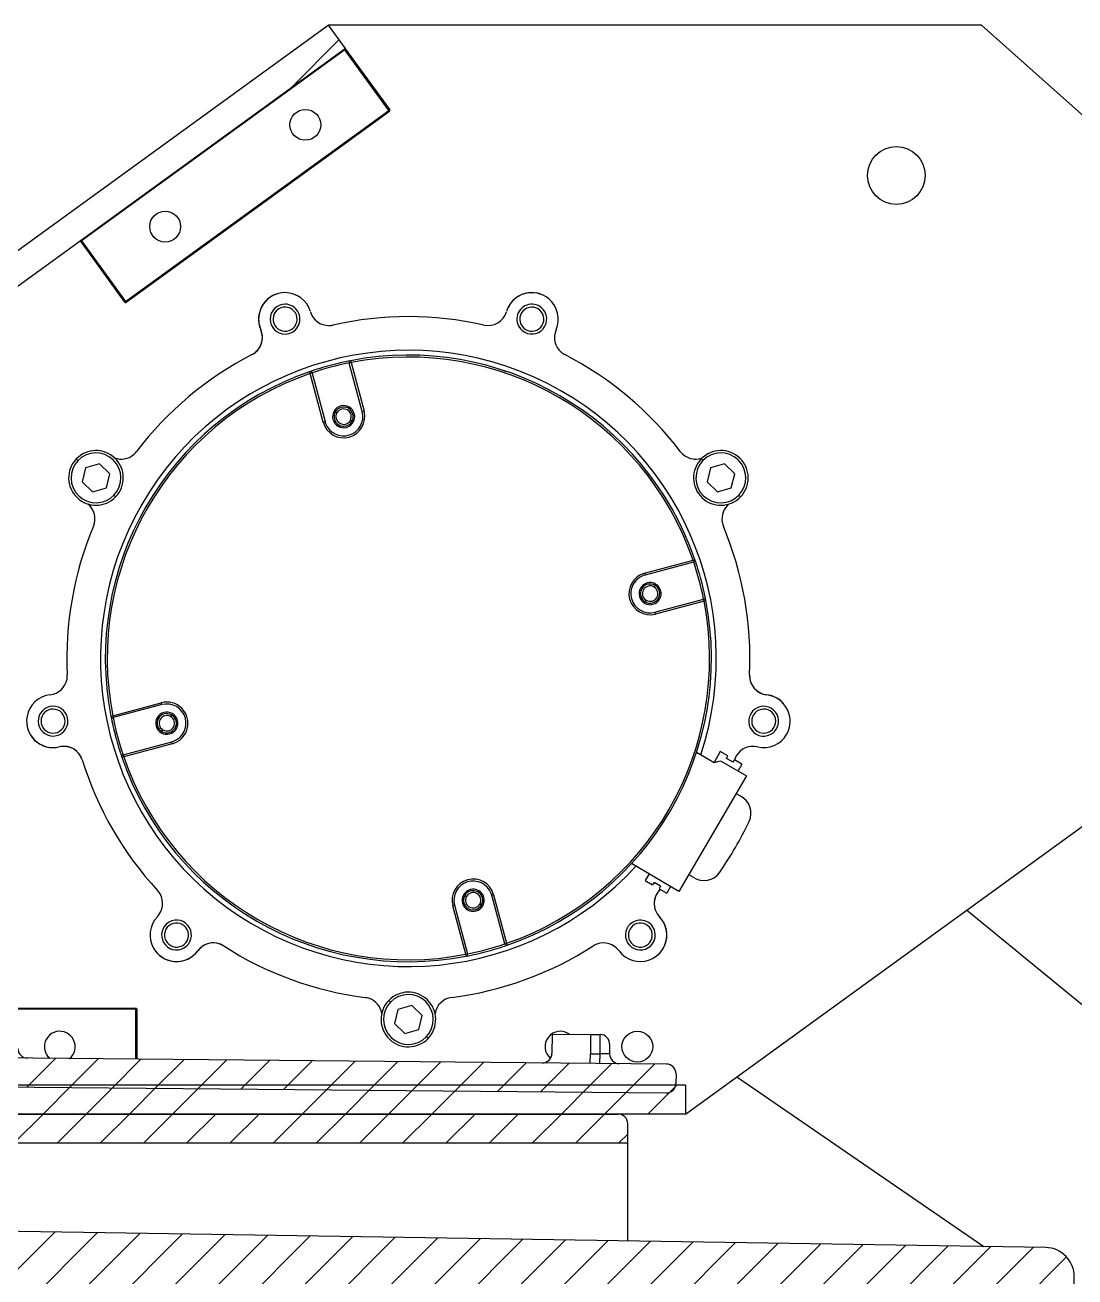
# Model space of a CAD drawing. Header units: millimetres. Extents: x 15 to 1192, y 5 to 836.
# Drawn here: x 593.6 to 702.7, y 282.2 to 412.2 of the extents above; entities that cross this region are included whole.
import ezdxf

# ---------------------------------------------------------------- set-up
doc = ezdxf.new("R2010")
doc.units = ezdxf.units.MM

msp = doc.modelspace()

# ---------------------------------------------------------------- hatches: boundary and pattern name
at = {"linetype": 'Continuous', "lineweight": 18}
h = msp.add_hatch(dxfattribs=at)
h.set_pattern_fill('ANSI34', style=0)
h.paths.add_polyline_path([(543.72, 353.22), (545.49, 350.79), (626.85, 409.78), (625.09, 412.21)], flags=0)
h = msp.add_hatch(dxfattribs=at)
h.set_pattern_fill('ANSI31', style=0)
edge = h.paths.add_edge_path(flags=0)
edge.add_line((661.24, 302.29), (661.25, 303.29))
edge.add_arc((660.25, 303.3), 1, 359.4791, 449.4791)
edge.add_line((660.26, 304.3), (579.92, 305.03))
edge.add_arc((580.01, 315.03), 10, 209.4753, 269.4791, ccw=False)
edge.add_line((571.3, 310.11), (561.5, 310.11))
edge.add_arc((561.5, 320.11), 10, 237.6002, 270, ccw=False)
edge.add_line((556.15, 311.67), (550.13, 315.49))
edge.add_arc((555.49, 323.93), 10, 201.9801, 237.6002, ccw=False)
edge.add_arc((545.28, 319.82), 1, 21.9801, 90)
edge.add_line((545.28, 320.82), (544.72, 320.82))
edge.add_arc((544.72, 319.82), 1, 90, 180)
edge.add_line((543.72, 319.82), (543.72, 316.55))
edge.add_line((543.72, 316.55), (571.2, 299.11))
edge.add_line((571.2, 299.11), (571.23, 302.11))
edge.add_line((571.23, 302.11), (660.23, 301.3))
edge.add_arc((660.24, 302.3), 1, 269.4791, 359.4791)
h = msp.add_hatch(dxfattribs=at)
h.set_pattern_fill('ANSI34', style=0)
h.paths.add_polyline_path([(662.23, 299.11), (662.23, 302.11), (571.2, 302.11), (571.2, 299.11)], flags=0)
h = msp.add_hatch(dxfattribs=at)
h.set_pattern_fill('ANSI31', style=0)
edge = h.paths.add_edge_path(flags=0)
edge.add_arc((582.2, 298.11), 1, 90, 180)
edge.add_line((581.2, 298.11), (581.2, 296.11))
edge.add_line((581.2, 296.11), (656.23, 296.11))
edge.add_line((656.23, 296.11), (656.23, 298.11))
edge.add_arc((655.23, 298.11), 1, 0, 90)
edge.add_line((655.23, 299.11), (582.2, 299.11))
h = msp.add_hatch(dxfattribs=at)
h.set_pattern_fill('ANSI31', style=0)
edge = h.paths.add_edge_path(flags=0)
edge.add_line((606.02, 242.7), (607.99, 242.67))
edge.add_line((607.99, 242.67), (607.98, 241.67))
edge.add_line((607.98, 241.67), (613.73, 241.58))
edge.add_line((613.73, 241.58), (613.75, 242.58))
edge.add_line((613.75, 242.58), (615.84, 242.54))
edge.add_line((615.84, 242.54), (615.82, 241.54))
edge.add_line((615.82, 241.54), (621.58, 241.45))
edge.add_line((621.58, 241.45), (621.59, 242.45))
edge.add_line((621.59, 242.45), (623.81, 242.42))
edge.add_line((623.81, 242.42), (623.79, 241.42))
edge.add_line((623.79, 241.42), (629.48, 241.33))
edge.add_line((629.48, 241.33), (629.5, 242.33))
edge.add_line((629.5, 242.33), (631.71, 242.29))
edge.add_line((631.71, 242.29), (631.7, 241.3))
edge.add_line((631.7, 241.3), (638.13, 241.19))
edge.add_line((638.13, 241.19), (638.15, 242.19))
edge.add_line((638.15, 242.19), (638.86, 242.18))
edge.add_line((638.86, 242.18), (638.85, 241.18))
edge.add_line((638.85, 241.18), (645.57, 241.08))
edge.add_line((645.57, 241.08), (645.58, 242.08))
edge.add_line((645.58, 242.08), (647.53, 242.05))
edge.add_line((647.53, 242.05), (647.51, 241.05))
edge.add_line((647.51, 241.05), (698.97, 240.24))
edge.add_arc((699.02, 243.24), 3, 269.1029, 359.1029)
edge.add_line((702.02, 243.19), (702.63, 282.19))
edge.add_arc((699.63, 282.24), 3, 359.1029, 449.1029)
edge.add_line((699.68, 285.24), (545.7, 287.65))
edge.add_arc((545.65, 284.65), 3, 89.1029, 179.1029)
edge.add_line((542.65, 284.69), (542.04, 245.7))
edge.add_arc((545.04, 245.65), 3, 179.1029, 269.1029)
edge.add_line((544.99, 242.65), (597.86, 241.82))
edge.add_line((597.86, 241.82), (597.88, 242.82))
edge.add_line((597.88, 242.82), (598.47, 242.82))
edge.add_line((598.47, 242.82), (598.45, 241.82))
edge.add_line((598.45, 241.82), (599.48, 241.8))
edge.add_line((599.48, 241.8), (599.49, 242.8))
edge.add_line((599.49, 242.8), (600.08, 242.79))
edge.add_line((600.08, 242.79), (600.06, 241.79))
edge.add_line((600.06, 241.79), (606, 241.7))
edge.add_line((606, 241.7), (606.02, 242.7))

# ---------------------------------------------------------------- linework, layer by layer
at = {"color": 7, "linetype": 'Continuous', "lineweight": 25}
for p, q in [((543.72, 353.22), (625.09, 412.21)), ((625.09, 412.21), (626.85, 409.78)), ((693.01, 412.21), (625.09, 412.21)), ((717.26, 390.57), (693.01, 412.21)), ((545.49, 350.79), (626.85, 409.78)), ((626.83, 409.65), (599.46, 389.8)), ((626.77, 409.73), (626.83, 409.65)), ((626.91, 409.7), (626.83, 409.65)), ((631.41, 403.33), (626.83, 409.65)), ((626.91, 409.7), (631.49, 403.39)), ((604.04, 383.49), (631.41, 403.33)), ((631.46, 403.25), (604.1, 383.41)), ((631.49, 403.39), (631.41, 403.33)), ((631.46, 403.25), (631.41, 403.33)), ((599.46, 389.8), (599.38, 389.75)), ((603.96, 383.43), (599.38, 389.75)), ((599.46, 389.8), (599.4, 389.89)), ((599.46, 389.8), (604.04, 383.49)), ((604.04, 383.49), (603.96, 383.43)), ((604.04, 383.49), (604.1, 383.41)), ((627.48, 377.16), (627.28, 377.1)), ((628.64, 372.06), (627.28, 377.1)), ((627.44, 377.35), (627.48, 377.16)), ((627.48, 377.16), (628.83, 372.11)), ((623.23, 376.02), (623.16, 376.21)), ((623.42, 376.07), (623.23, 376.02)), ((624.58, 370.97), (623.23, 376.02)), ((623.42, 376.07), (624.77, 371.02)), ((625.84, 372.04), (626.01, 371.94)), ((628.64, 372.06), (628.83, 372.11)), ((624.58, 370.97), (624.77, 371.02)), ((627.57, 371.04), (627.4, 371.14)), ((599.09, 366.97), (598.91, 367.15)), ((664.04, 366.97), (663.86, 367.15)), ((599.88, 366.22), (599.52, 364.76)), ((601.32, 366.63), (599.88, 366.22)), ((602.4, 365.59), (601.32, 366.63)), ((602.04, 364.14), (602.4, 365.59)), ((664.83, 366.22), (664.47, 364.76)), ((666.27, 366.63), (664.83, 366.22)), ((667.35, 365.59), (666.27, 366.63)), ((666.99, 364.14), (667.35, 365.59)), ((599.52, 364.76), (600.6, 363.72)), ((600.6, 363.72), (602.04, 364.14)), ((664.47, 364.76), (665.55, 363.72)), ((665.55, 363.72), (666.99, 364.14)), ((602.82, 363.38), (603, 363.21)), ((667.77, 363.38), (667.95, 363.21)), ((657.98, 355.28), (663.02, 356.63)), ((663.07, 356.44), (658.03, 355.09)), ((663.02, 356.63), (663.21, 356.7)), ((663.07, 356.44), (663.02, 356.63)), ((657.98, 355.28), (658.03, 355.09)), ((659.05, 354.02), (658.95, 353.85)), ((658.05, 352.29), (658.15, 352.46)), ((659.06, 351.22), (664.11, 352.58)), ((664.16, 352.38), (659.12, 351.03)), ((664.16, 352.38), (664.11, 352.58)), ((664.36, 352.42), (664.16, 352.38)), ((659.06, 351.22), (659.12, 351.03)), ((602.7, 340.47), (607.75, 341.82)), ((607.8, 341.63), (602.76, 340.28)), ((607.8, 341.63), (607.75, 341.82)), ((672.27, 341.9), (672.41, 341.75)), ((602.51, 340.43), (602.7, 340.47)), ((602.7, 340.47), (602.76, 340.28)), ((608.82, 340.56), (608.72, 340.39)), ((607.82, 338.83), (607.92, 339.01)), ((662.23, 299.11), (717.26, 338.99)), ((603.79, 336.42), (608.84, 337.77)), ((608.89, 337.57), (603.84, 336.22)), ((608.89, 337.57), (608.84, 337.77)), ((603.84, 336.22), (603.65, 336.16)), ((603.79, 336.42), (603.84, 336.22)), ((663.39, 336.69), (665.2, 335.63)), ((665.85, 336.75), (665.2, 335.63)), ((665.2, 335.63), (665.88, 335.81)), ((666.63, 336.3), (665.85, 336.75)), ((665.88, 335.81), (668.56, 334.25)), ((666.48, 336.04), (666.63, 336.3)), ((667.17, 335.64), (666.48, 336.04)), ((667.17, 335.64), (667.32, 335.89)), ((668.1, 335.44), (667.32, 335.89)), ((668.56, 334.25), (661.54, 322.24)), ((668.1, 335.44), (667.69, 334.75)), ((661.54, 322.24), (656.63, 325.12)), ((658.44, 324.06), (658.03, 323.37)), ((658.03, 323.37), (658.81, 322.91)), ((658.96, 323.17), (658.81, 322.91)), ((659.65, 322.77), (658.96, 323.17)), ((659.65, 322.77), (659.5, 322.51)), ((659.5, 322.51), (660.28, 322.06)), ((660.68, 322.75), (660.28, 322.06)), ((639.3, 321.81), (639.47, 321.71)), ((642.29, 321.88), (642.09, 321.83)), ((643.45, 316.79), (642.09, 321.83)), ((642.29, 321.88), (643.64, 316.84)), ((659.61, 322.45), (659.51, 322.33)), ((638.23, 320.8), (638.04, 320.74)), ((639.39, 315.7), (638.04, 320.74)), ((638.23, 320.8), (639.58, 315.75)), ((641.03, 320.81), (640.85, 320.91)), ((753.62, 269.41), (691.44, 320.28)), ((643.45, 316.79), (643.64, 316.84)), ((643.64, 316.84), (643.7, 316.65)), ((639.39, 315.7), (639.58, 315.75)), ((639.43, 315.5), (639.39, 315.7)), ((631.57, 310.72), (631.39, 310.9)), ((571.3, 310.11), (605.1, 310.11)), ((605.1, 310.01), (571.36, 310.01)), ((605.1, 310.01), (605.1, 310.11)), ((605.1, 310.01), (605.2, 310.01)), ((605.1, 304.8), (605.1, 310.01)), ((605.2, 310.01), (605.2, 304.8)), ((632.35, 309.97), (631.99, 308.51)), ((633.79, 310.38), (632.35, 309.97)), ((634.87, 309.34), (633.79, 310.38)), ((631.99, 308.51), (633.07, 307.47)), ((634.51, 307.89), (634.87, 309.34)), ((633.07, 307.47), (634.51, 307.89)), ((635.3, 307.13), (635.48, 306.96)), ((648.36, 307.41), (648.35, 305.41)), ((648.36, 307.41), (652.36, 307.38)), ((652.36, 307.38), (652.35, 305.38)), ((652.36, 307.38), (653.36, 307.37)), ((653.35, 305.37), (653.36, 307.37)), ((654.35, 306.36), (654.35, 305.36)), ((660.26, 304.3), (579.92, 305.03)), ((652.34, 304.38), (652.35, 305.38)), ((652.35, 305.38), (653.35, 305.37)), ((653.34, 304.37), (653.35, 305.37)), ((654.35, 305.36), (653.35, 305.37)), ((661.25, 303.29), (661.24, 302.29)), ((667.56, 302.98), (693.24, 285.34)), ((662.23, 302.11), (571.2, 302.11)), ((571.23, 302.11), (660.23, 301.3)), ((662.23, 302.11), (662.23, 299.11)), ((662.23, 299.11), (571.2, 299.11)), ((582.2, 299.11), (655.23, 299.11)), ((656.23, 296.11), (656.23, 298.11)), ((581.2, 296.11), (656.23, 296.11)), ((656.23, 285.92), (656.23, 296.11)), ((699.68, 285.24), (545.7, 287.65)), ((702.02, 243.19), (702.63, 282.19))]:
    msp.add_line(p, q, dxfattribs=at)
at = {"color": 7, "linetype": 'Continuous', "lineweight": 25, "flags": 128}
for points in [[(667.49, 332.43), (667.6, 332.34), (667.91, 332.15)], [(667.49, 332.42), (667.6, 332.34), (667.91, 332.15)], [(663.04, 323.7), (662.72, 323.88), (662.54, 323.95)]]:
    msp.add_lwpolyline(points, dxfattribs=at)
at = {"color": 7, "linetype": 'Continuous', "lineweight": 25}
for centre, radius in [((622.72, 401.85), 1.6), ((684.14, 396.59), 3), ((608.15, 391.28), 1.6), ((657.23, 306.11), 1.6)]:
    msp.add_circle(centre, radius, dxfattribs=at)
for centre, radius, start, end in [((626.83, 409.65), 0.1, 35.9451, 125.9451), ((631.41, 403.33), 0.1, 305.9451, 35.9451), ((599.46, 389.8), 0.1, 125.9451, 215.9451), ((620.61, 381.67), 2.75, 89.9985, 203.6297), ((620.61, 381.67), 2.75, 110.2292, 166.06), ((620.61, 381.67), 2.75, 16.3673, 89.9985), ((646.26, 381.67), 2.75, 49.9985, 163.6297), ((646.26, 381.67), 2.75, 126.06, 163.6312), ((646.26, 381.67), 2.75, 69.9814, 126.06), ((646.26, 381.67), 2.75, 336.3673, 49.9985), ((604.04, 383.49), 0.1, 215.9451, 305.9451), ((620.61, 381.67), 2.75, 166.06, 203.6312), ((620.61, 381.67), 1.55, 89.9985, 269.9985), ((620.61, 381.67), 1.25, 346.06, 166.06), ((620.61, 381.67), 1.55, 269.9985, 89.9985), ((625.17, 383), 2, 196.3674, 269.9985), ((641.7, 383), 2, 257.2608, 343.6297), ((646.26, 381.67), 1.55, 49.9985, 229.9985), ((646.26, 381.67), 1.25, 126.06, 306.06), ((646.26, 381.67), 1.55, 229.9985, 49.9985), ((646.26, 381.67), 1.25, 306.06, 126.06), ((620.61, 381.67), 1.25, 166.06, 346.06), ((625.17, 383), 2, 269.9985, 282.7362), ((633.43, 346.43), 35.5, 77.2608, 102.7362), ((616.26, 379.76), 2, 297.2608, 23.6297), ((616.26, 379.76), 2, 346.06, 23.6312), ((650.61, 379.76), 2, 156.3673, 229.9985), ((633.43, 346.43), 32, 341.7906, 149.9985), ((616.26, 379.76), 2, 297.2623, 346.06), ((633.43, 346.43), 35.5, 117.2608, 142.7362), ((633.43, 346.43), 31.3, 101.3341, 108.6629), ((633.43, 346.43), 31.5, 100.968, 104.9362), ((627.48, 377.16), 0.2, 100.968, 194.9985), ((633.43, 346.43), 31.5, 19.029, 100.968), ((633.43, 346.43), 31.3, 19.029, 100.968), ((650.61, 379.76), 2, 229.9985, 242.7362), ((633.43, 346.43), 35.5, 37.2608, 62.7362), ((633.43, 346.43), 31.5, 109.029, 190.968), ((633.43, 346.43), 31.3, 109.029, 190.968), ((633.43, 346.43), 31.5, 104.9362, 109.029), ((623.23, 376.02), 0.2, 14.9985, 109.029), ((626.7, 371.54), 2.2, 194.9985, 14.9985), ((626.7, 371.54), 2, 200.598, 14.9985), ((626.7, 371.54), 1.15, 14.9985, 194.9985), ((626.7, 371.54), 1, 149.9985, 239.9985), ((626.7, 371.54), 1, 59.9985, 149.9985), ((626.7, 371.54), 0.8, 149.9985, 239.9985), ((626.7, 371.54), 0.8, 59.9985, 149.9985), ((626.7, 371.54), 0.8, 329.9985, 59.9985), ((626.7, 371.54), 1, 329.9985, 59.9985), ((626.7, 371.54), 2, 194.9985, 200.598), ((626.7, 371.54), 1.15, 194.9985, 14.9985), ((626.7, 371.54), 1, 239.9985, 329.9985), ((626.7, 371.54), 0.8, 239.9985, 329.9985), ((600.96, 365.18), 2.84, 46.06, 136.06), ((665.91, 365.18), 2.84, 46.06, 136.06), ((600.96, 365.18), 2.84, 136.06, 226.06), ((600.96, 365.18), 2.59, 136.06, 226.06), ((600.96, 365.18), 2.59, 46.06, 136.06), ((600.96, 365.18), 2.59, 316.06, 46.06), ((603.59, 369.13), 2, 249.5099, 309.9985), ((600.96, 365.18), 2.84, 316.06, 46.06), ((603.59, 369.13), 2, 309.9985, 322.7362), ((663.28, 369.13), 2, 217.2608, 290.3436), ((665.91, 365.18), 2.84, 136.06, 226.06), ((663.28, 369.13), 2, 266.06, 290.4167), ((665.91, 365.18), 2.59, 136.06, 226.06), ((665.91, 365.18), 2.59, 46.06, 136.06), ((665.91, 365.18), 2.59, 316.06, 46.06), ((665.91, 365.18), 2.84, 316.06, 46.06), ((600.96, 365.18), 2.84, 226.06, 316.06), ((600.96, 365.18), 2.59, 226.06, 316.06), ((665.91, 365.18), 2.84, 226.06, 316.06), ((665.91, 365.18), 2.59, 226.06, 316.06), ((598.85, 360.92), 2, 337.2608, 50.3436), ((598.85, 360.92), 2, 26.06, 50.4167), ((598.85, 360.92), 2, 337.2623, 26.06), ((633.43, 346.43), 32, 149.9985, 317.6191), ((668.02, 360.92), 2, 129.5099, 189.9985), ((668.02, 360.92), 2, 189.9985, 202.7362), ((633.43, 346.43), 35.5, 157.2608, 182.7362), ((633.43, 346.43), 35.5, 357.2608, 22.7362), ((663.02, 356.63), 0.2, 284.9985, 19.029), ((633.43, 346.43), 31.3, 11.3341, 18.6629), ((633.43, 346.43), 31.5, 14.9985, 19.029), ((658.55, 353.16), 2.2, 104.9985, 284.9985), ((658.55, 353.16), 2, 110.598, 194.9985), ((658.55, 353.16), 2, 104.9985, 110.598), ((658.55, 353.16), 1.15, 14.9985, 194.9985), ((658.55, 353.16), 1, 59.9985, 239.9985), ((658.55, 353.16), 0.8, 59.9985, 239.9985), ((658.55, 353.16), 1, 239.9985, 59.9985), ((658.55, 353.16), 0.8, 239.9985, 59.9985), ((633.43, 346.43), 31.5, 14.7477, 14.9985), ((633.43, 346.43), 31.5, 10.968, 14.7477), ((633.43, 346.43), 31.3, 289.029, 10.968), ((633.43, 346.43), 31.5, 289.029, 10.968), ((658.55, 353.16), 2, 194.9985, 284.9985), ((658.55, 353.16), 1.15, 194.9985, 14.9985), ((664.16, 352.38), 0.2, 10.968, 104.9985), ((595.98, 344.64), 2, 349.9985, 2.7362), ((670.89, 344.64), 2, 177.2608, 263.6297), ((670.89, 344.64), 2, 177.2623, 226.06), ((595.98, 344.64), 2, 276.3674, 349.9985), ((596.5, 339.92), 2.75, 96.3673, 169.9985), ((670.89, 344.64), 2, 226.06, 263.6312), ((670.36, 339.91), 2.75, 329.9985, 83.6297), ((670.36, 339.92), 2.75, 46.06, 83.6312), ((596.5, 339.92), 1.55, 349.9985, 169.9985), ((596.5, 339.92), 1.25, 66.06, 246.06), ((596.5, 339.92), 1.25, 246.06, 66.06), ((608.32, 339.7), 1.15, 14.9985, 194.9985), ((608.32, 339.7), 1, 59.9985, 239.9985), ((608.32, 339.7), 2.2, 284.9985, 104.9985), ((608.32, 339.7), 2, 14.9985, 104.9985), ((670.36, 339.91), 1.55, 149.9985, 329.9985), ((670.36, 339.91), 1.55, 329.9985, 149.9985), ((670.36, 339.92), 1.25, 46.06, 226.06), ((670.36, 339.92), 1.25, 226.06, 46.06), ((596.5, 339.92), 2.75, 169.9985, 283.6297), ((596.5, 339.92), 2.75, 189.556, 246.06), ((596.5, 339.92), 1.55, 169.9985, 349.9985), ((602.7, 340.47), 0.2, 190.968, 284.9985), ((633.43, 346.43), 31.5, 190.968, 194.7477), ((633.43, 346.43), 31.3, 191.3341, 198.6629), ((608.32, 339.7), 1.15, 194.9985, 14.9985), ((608.32, 339.7), 0.8, 59.9985, 239.9985), ((608.32, 339.7), 1, 239.9985, 59.9985), ((608.32, 339.7), 0.8, 239.9985, 59.9985), ((608.32, 339.7), 2, 290.598, 14.9985), ((633.43, 346.43), 31.5, 194.7477, 194.9985), ((633.43, 346.43), 31.5, 194.9985, 199.029), ((670.36, 339.91), 2.75, 256.3673, 329.9985), ((596.5, 339.92), 2.75, 246.06, 283.6312), ((597.62, 335.3), 2, 17.2608, 103.6297), ((597.62, 335.3), 2, 66.06, 103.6312), ((597.62, 335.3), 2, 17.2623, 66.06), ((608.32, 339.7), 2, 284.9985, 290.598), ((669.24, 335.3), 2, 76.3674, 149.9985), ((633.43, 346.43), 35.5, 197.2608, 222.7362), ((603.84, 336.22), 0.2, 104.9985, 199.029), ((633.43, 346.43), 31.5, 199.029, 280.968), ((633.43, 346.43), 31.3, 199.029, 280.968), ((669.24, 335.3), 2, 149.9985, 162.7362), ((667.04, 330.35), 2, 334.4328, 63.9161), ((667.04, 330.35), 2, 334.433, 63.9163), ((633.43, 346.43), 39.25, 329.9985, 334.4328), ((633.43, 346.43), 39.25, 325.5642, 329.9985), ((664.16, 325.36), 2, 236.0809, 325.5642), ((640.16, 321.31), 2.2, 14.9985, 194.9985), ((640.16, 321.31), 2, 20.598, 194.9985), ((640.16, 321.31), 1.15, 14.9985, 194.9985), ((605.89, 320.98), 2, 316.3673, 29.9985), ((605.89, 320.98), 2, 29.9985, 42.7362), ((640.16, 321.31), 1.15, 194.9985, 14.9985), ((640.16, 321.31), 1, 149.9985, 239.9985), ((640.16, 321.31), 1, 59.9985, 149.9985), ((640.16, 321.31), 0.8, 149.9985, 239.9985), ((640.16, 321.31), 0.8, 59.9985, 149.9985), ((640.16, 321.31), 0.8, 329.9985, 59.9985), ((640.16, 321.31), 1, 329.9985, 59.9985), ((640.16, 321.31), 2, 14.9985, 20.598), ((660.97, 320.98), 2, 137.2608, 223.6297), ((660.98, 320.98), 2, 137.2623, 186.06), ((640.16, 321.31), 1, 239.9985, 329.9985), ((640.16, 321.31), 0.8, 239.9985, 329.9985), ((609.33, 317.7), 2.75, 136.3673, 209.9985), ((609.33, 317.7), 1.55, 29.9985, 209.9985), ((609.33, 317.7), 1.25, 106.06, 286.06), ((609.33, 317.7), 1.25, 286.06, 106.06), ((657.54, 317.7), 1.55, 109.9985, 289.9985), ((657.54, 317.7), 1.25, 6.06, 186.06), ((657.54, 317.7), 1.55, 289.9985, 109.9985), ((657.54, 317.7), 2.75, 289.9985, 43.6297), ((657.54, 317.7), 2.75, 6.06, 43.6312), ((609.33, 317.7), 1.55, 209.9985, 29.9985), ((657.54, 317.7), 1.25, 186.06, 6.06), ((657.54, 317.7), 2.75, 310.1947, 6.06), ((609.33, 317.7), 2.75, 209.9985, 323.6297), ((609.33, 317.7), 2.75, 286.06, 323.6312), ((613.15, 314.88), 2, 57.2608, 143.6297), ((613.15, 314.88), 2, 106.06, 143.6312), ((613.15, 314.88), 2, 57.2623, 106.06), ((633.43, 346.43), 35.5, 237.2608, 262.7362), ((633.43, 346.43), 35.5, 277.2608, 302.7362), ((633.43, 346.43), 31.5, 280.968, 284.9362), ((633.43, 346.43), 31.3, 281.3341, 288.6629), ((633.43, 346.43), 31.5, 284.9362, 289.029), ((643.64, 316.84), 0.2, 194.9985, 289.029), ((653.71, 314.88), 2, 109.9985, 122.7362), ((653.71, 314.88), 2, 36.3672, 109.9985), ((657.54, 317.7), 2.75, 216.3674, 289.9985), ((609.33, 317.7), 2.75, 229.989, 286.06), ((639.39, 315.7), 0.2, 280.968, 14.9985), ((628.69, 309.23), 2, 69.9985, 82.7362), ((628.69, 309.23), 2, 9.5099, 69.9985), ((633.43, 308.93), 2.84, 136.06, 226.06), ((633.43, 308.93), 2.84, 46.06, 136.06), ((633.43, 308.93), 2.59, 46.06, 136.06), ((633.43, 308.93), 2.59, 316.06, 46.06), ((633.43, 308.93), 2.84, 316.06, 46.06), ((638.17, 309.23), 2, 97.2608, 170.3436), ((605.1, 310.01), 0.1, 0, 90), ((633.43, 308.93), 2.59, 136.06, 226.06), ((597.2, 306.11), 1.6, 308.8896, 180), ((633.43, 308.93), 2.84, 226.06, 316.06), ((633.43, 308.93), 2.59, 226.06, 316.06), ((649.23, 306.11), 1.6, 53.2659, 229.831), ((653.35, 306.37), 1, 359.4791, 89.4791), ((593.85, 305.91), 1, 179.4791, 269.4791), ((597.2, 306.11), 1.6, 180, 230.0687), ((647.35, 305.42), 1, 269.4791, 359.4791), ((655.35, 305.35), 1, 179.4791, 269.4791), ((660.25, 303.3), 1, 359.4791, 89.4791), ((660.24, 302.3), 1, 269.4791, 359.4791), ((655.23, 298.11), 1, 0, 90), ((699.63, 282.24), 3, 359.1029, 89.1029)]:
    msp.add_arc(centre, radius, start, end, dxfattribs=at)
for points, knots in [([(643.17, 376.39), (643.17, 376.38), (643.19, 376.38), (643.3, 376.34), (643.46, 376.29), (643.58, 376.25), (643.64, 376.23)], [0, 0, 0, 0, 0.247774, 0.500012, 0.752271, 1, 1, 1, 1]), ([(647.78, 374.47), (647.84, 374.44), (647.95, 374.38), (648.1, 374.3), (648.2, 374.25), (648.22, 374.24), (648.22, 374.24)], [0, 0, 0, 0, 0.2480359, 0.4995536, 0.752713, 1, 1, 1, 1])]:
    msp.add_open_spline(points, degree=3, knots=knots, dxfattribs=at)

doc.saveas('drawing.dxf')
